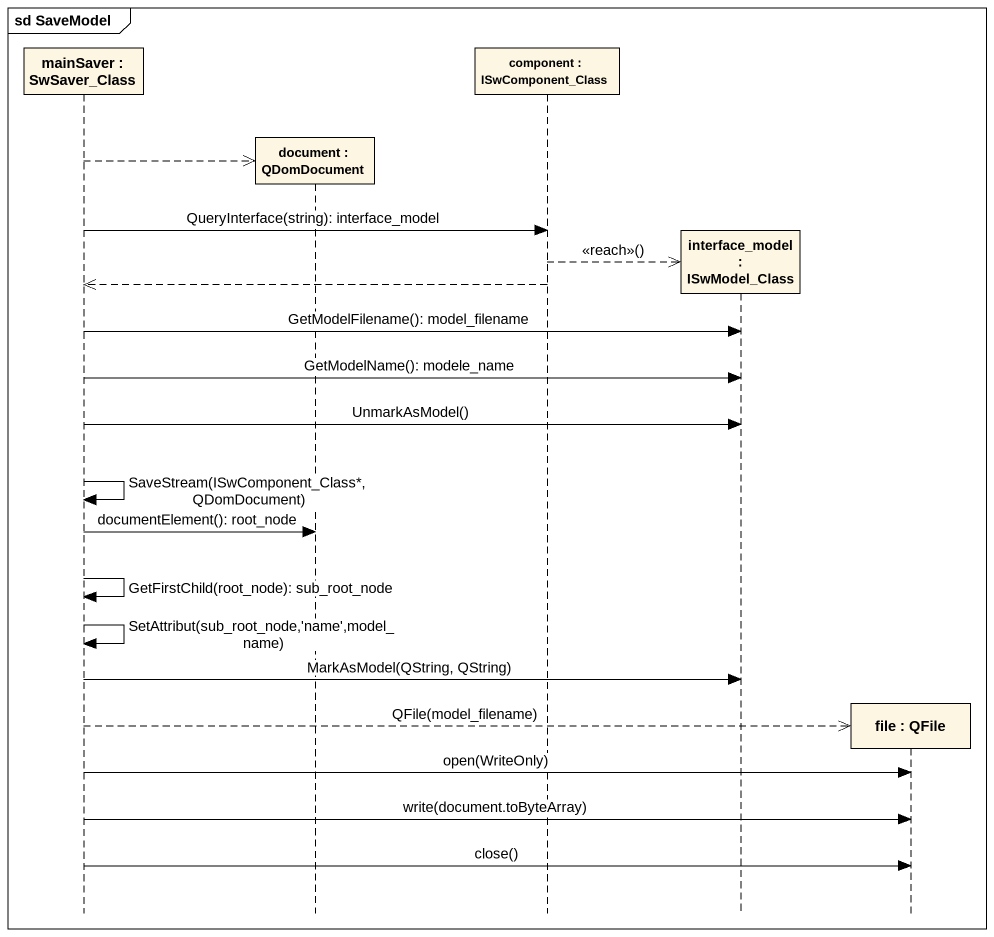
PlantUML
@startuml
mainframe sd SaveModel
hide footbox
participant "mainSaver : SwSaver_Class" as mainSaver
participant "document : QDomDocument" as document
participant "component : ISwComponent_Class" as component_
participant "interface_model : ISwModel_Class" as interface_model
participant "file : QFile" as file_

mainSaver -->> document **
mainSaver -> component_ : QueryInterface(string): interface_model
component_ -->> interface_model ** : <<reach>>()
component_ -->> mainSaver
mainSaver -> interface_model : GetModelFilename(): model_filename
mainSaver -> interface_model : GetModelName(): modele_name
mainSaver -> interface_model : UnmarkAsModel()
mainSaver -> mainSaver : SaveStream(ISwComponent_Class*, QDomDocument)
mainSaver -> document : documentElement(): root_node
mainSaver -> mainSaver : GetFirstChild(root_node): sub_root_node
mainSaver -> mainSaver : SetAttribut(sub_root_node,'name',model_name)
mainSaver -> interface_model : MarkAsModel(QString, QString)
mainSaver -->> file_ ** : QFile(model_filename)
mainSaver -> file_ : open(WriteOnly)
mainSaver -> file_ : write(document.toByteArray)
mainSaver -> file_ : close()
@enduml
